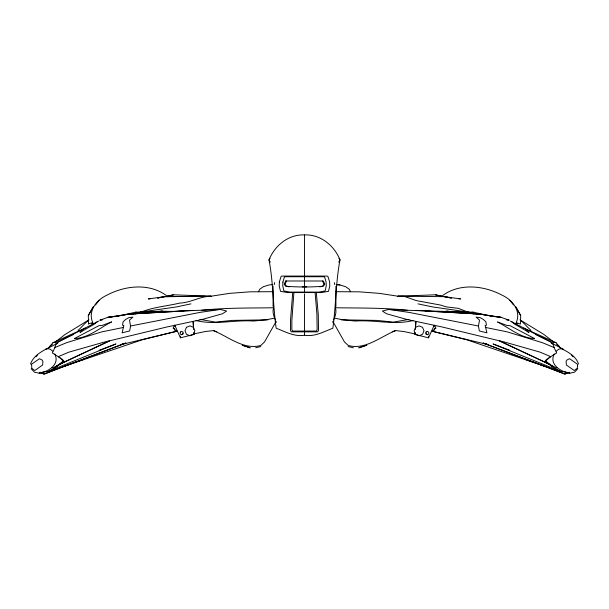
<?xml version="1.0" encoding="UTF-8"?>
<svg xmlns="http://www.w3.org/2000/svg" width="609" height="609" viewBox="0 0 609 609"><rect width="100%" height="100%" fill="white"/><g stroke="black" fill="none" stroke-linecap="round" stroke-linejoin="round"><path stroke-width="0.91" d="M273.076 286.2L273.076 306.045L273.593 307.766C272.139 311.709 273.745 316.406 275.451 319.915M304.5 292.153L304.5 234.907C288.544 234.214 274.773 245.503 268.98 259.853C273.357 282.355 272.931 305.512 276.159 328.221C285.317 331.692 294.162 336.944 304.5 335.27C314.838 336.944 323.683 331.692 332.841 328.221C336.069 305.512 335.643 282.355 340.02 259.853C334.227 245.503 320.456 234.214 304.5 234.907M180.462 336.138L180.447 337.858L174.737 325.107M442.872 295.373C460.016 282.926 483.934 285.575 501.831 295.053C512.329 299.735 521.433 310.879 516.242 322.641L520.39 324.095L520.703 315.576L515.77 306.799M415.46 329.21L415.894 321.636M334.44 284.494L334.554 282.614M428.538 336.138L428.553 337.858L414.995 334.417L415.125 332.59M415.376 328.936L415.878 321.621M293.881 292.632L291.856 320.456L291.856 329.773L292.67 331.06L316.33 331.06L317.144 329.773L316.893 313.917L315.119 292.632M292.701 292.632L290.455 321.027L290.455 330.527L291.361 331.844L317.639 331.844L318.545 330.527L318.271 314.351L316.299 292.632M130.539 326.013L129.671 330.953L122.089 332.834L123.863 325.511L122.531 325.229L123.117 321.78L125.682 319.421L129.047 317.555L132.891 317.144L129.489 320.075L130.539 326.013L200.117 312.371L220.313 309.448L226.617 311.054L222.468 313.757L202.279 319.421L167.346 326.873L104.025 342.151L68.962 352.124L58.342 356.608L64.607 361.891L109.338 340.994L60.131 364.06L55.708 367.433L48.225 371.444L42.706 372.046M478.461 326.013L479.511 320.075L476.109 317.144L479.953 317.555L483.318 319.421L485.883 321.78L486.469 325.229L485.137 325.511L486.911 332.834L479.329 330.953L478.461 326.013L408.883 312.371L388.687 309.448L382.383 311.054L386.532 313.757L406.721 319.421L441.654 326.873L504.975 342.151L540.038 352.124L550.658 356.608L544.393 361.891L499.662 340.994L548.869 364.06L553.292 367.433L560.775 371.444L566.294 372.046M530.645 331.281L530.865 330.276C527.234 327.162 524.395 323.448 520.695 320.372M61.037 358.435L52.366 352.961L54.932 347.511L55.716 344.192L58.243 341.877L98.62 321.141M485.997 343.841L488.684 344.801L432.755 331.365L432.915 330.885M554.327 353.974C548.602 364.273 560.874 371.909 569.803 373.203L574.485 372.206L577.804 368.757M166.128 295.373C148.984 282.926 125.066 285.575 107.169 295.053C96.671 299.735 87.567 310.879 92.758 322.641L91.837 323.782L94.425 323.425M92.758 322.641L88.731 323.767M333.549 319.915C335.27 316.414 336.83 311.701 335.407 307.766L335.924 306.045L335.924 286.2M414.995 334.417L415.186 333.938L403.927 331.555L395.622 330.588L392.196 331.783M286.413 280.993L285.042 284.289L286.436 286.222L289.206 286.862M258.551 291.78L259.586 289.351L263.392 286.702L269.079 284.936L272.855 284.586M428.546 337.812L434.263 325.107M30.45 364.098C34.622 352.512 48.324 348.721 57.893 342.882L55.769 344.344M182.038 334.615L182.746 333.192M275.397 323.227L276.098 321.963M338.695 262.22L340.02 259.853L338.947 258.338M88.609 324.095L88.297 315.576L93.23 306.799M88.297 315.576L93.032 307.218M275.854 321.933L264.504 341.984L260.797 345.455C243.806 350.297 228.329 336.594 213.378 330.588L205.073 331.555L193.814 333.938L194.005 334.417L180.454 337.812M275.375 322.922L276.029 321.773M432.755 331.365L435.808 327.071L433.509 325.549M270.053 258.338L268.98 259.853L270.305 262.22M95.506 304.98L99.153 300.214M35.939 356.828L37.613 354.803M47.73 348.858L53.006 342.654L82.816 329.263L81.469 330.268M545.999 360.102L546.996 359.013M433.197 331.007L434.567 329.789M88.305 320.372C84.605 323.448 81.766 327.162 78.135 330.276L78.355 331.281M50.105 346.034L52.328 344.313M54.559 342.585L64.95 334.554L89.013 319.816M556.306 351.096L558.773 349.208L561.353 348.599C568.144 351.979 576.129 356.28 578.55 364.098M63.701 360.97L55.853 366.489L52.001 368.019M59.522 364.707L63.831 361.685M175.491 325.549L173.192 327.071L176.245 331.365L120.316 344.801L123.003 343.841M547.963 358.435L556.634 352.961L554.068 347.511L553.284 344.192L550.757 341.877L510.38 321.141M568.136 372.244L564.939 374.093L483.249 343.057M61.791 362.34L63.397 361.434M434.423 329.096L435.892 328.335M395.622 330.588C380.671 336.594 365.194 350.297 348.203 345.455L344.496 341.984L333.146 321.933M73.643 334.371L58.243 341.877L53.006 342.654M55.853 366.489L58.053 365.423M60.131 364.06L64.607 361.891M55.267 366.679L57.825 365.499M569.27 372.244L564.939 374.093L545.2 366.405M54.932 347.511L66.571 342.707L101.749 331.875L123.117 327.52M86.843 358.092L89.485 357.019M48.225 371.444L115.938 343.963L99.16 350.282M160.532 297.436L173.672 294.809L211.018 296.218C200.315 296.233 190.686 302.734 179.777 303.084C166.691 306.198 153.202 307.05 140.755 312.204M63.8 366.405L44.061 374.093L39.73 372.244M125.751 343.057L44.061 374.093L40.864 372.244M177.181 331.174L142.133 339.814L64.699 366.1L125.774 343.027M102.723 319.679L99.96 320.167L107.892 317.342L128.438 314.13L162.42 311.214L172.53 311.412L220.313 309.448M64.683 366.093L83.319 359.531M45.34 349.368L47.647 348.599L50.227 349.208L52.694 351.096M471.754 312.63L473.284 312.158L491.159 316.162M31.196 368.757L34.515 372.206L39.197 373.203L41.975 372.487M39.197 373.203C48.126 371.909 60.398 364.273 54.673 353.974M523.595 328.221L523.907 328.144C526.45 328.434 526.678 331.585 528.924 332.407L514.346 323.919L511.446 321.415M255.666 347.762L260.804 346.551M319.794 286.862L322.564 286.222L323.958 284.289L322.587 280.993M99.96 320.167L102.639 319.565M117.842 316.162L135.716 312.158L162.42 311.214L154.899 312.059M190.96 303.868L176.412 306.936L140.04 312.181M157.761 298.045L173.672 294.809M157.655 298.029L159.276 297.702M134.97 313.924L141.425 312.638L162.42 311.214M274.492 318.157L265.996 319.824L253.527 321.042C234.29 319.641 215.007 325.305 196.007 320.54M409.02 319.375L393.429 322.115L376.925 320.403L341.116 319.832M412.993 320.54C393.993 325.305 374.71 319.641 355.473 321.042L343.004 319.824L334.508 318.157M210.874 296.24L229.639 293.355L249.835 291.825L273.076 291.696M121.861 315.378L107.892 317.342L114.469 316.604M123.726 315.119L125.591 314.861M127.456 314.594L141.425 312.638M211.018 296.218L164.811 296.667L148.314 298.92L150.126 298.844M201.564 310.293C225.414 307.69 249.591 308.131 273.593 307.766M116.349 316.391L118.23 316.178M143.617 313.331L145.498 313.117M149.258 312.691L153.019 312.272M193.312 310.369L128.438 314.13L173.443 311.602M175.323 311.496L183.758 311.024M306.708 286.862L302.292 286.862M468.245 312.204L458.311 308.352L446.115 306.845L440.688 305.101L416.373 300.618L404.026 296.294L397.981 296.218L435.328 294.809L448.468 297.436M473.284 312.158C445.072 311.237 416.883 310.948 388.687 309.448M164.811 296.667L204.974 296.294M335.407 307.766C359.409 308.131 383.586 307.69 407.436 310.293M267.884 319.832L232.075 320.403L215.571 322.115L199.98 319.375M335.924 291.696L359.165 291.825L379.361 293.355L398.126 296.24M397.981 296.218L444.189 296.667L460.686 298.92L458.874 298.844M425.242 311.024L433.677 311.496M435.557 311.602L480.562 314.13L501.108 317.342L509.04 320.167L506.277 319.679M415.688 310.369L480.562 314.13L446.58 311.214L454.101 312.059M446.58 311.214L467.575 312.638L481.544 314.594M336.556 284.624L339.921 284.936L345.608 286.702L349.414 289.351L350.449 291.78M336.145 284.586L339.921 284.936M455.981 312.272L459.742 312.691M463.502 313.117L465.383 313.331M490.77 316.178L492.651 316.391M494.531 316.604L501.108 317.342L487.139 315.378M483.409 314.861L485.274 315.119M561.27 348.858L555.994 342.654L550.757 341.877L535.357 334.371M468.96 312.181L432.588 306.936L418.04 303.868M451.239 298.045L435.328 294.809M467.575 312.638L474.03 313.924M485.883 327.52L507.251 331.875L542.429 342.707L554.068 347.511M449.724 297.702L451.345 298.029M506.361 319.565L509.04 320.167M348.196 346.551L353.334 347.762M431.819 331.174L466.867 339.814L544.301 366.1L483.226 343.027M85.405 328.221L85.093 328.144C82.55 328.434 82.322 331.585 80.076 332.407L94.654 323.919L97.554 321.415M567.025 372.487L569.803 373.203M514.575 323.425L517.163 323.782L516.242 322.641M135.716 312.158L137.246 312.63M550.947 365.423L556.999 368.019M213.378 330.588L216.804 331.783M525.681 359.531L544.317 366.093M509.84 350.282L493.062 343.963L560.775 371.444M519.515 357.019L522.157 358.092M555.994 342.654L526.184 329.263L527.531 330.268M551.175 365.499L553.733 366.679M544.393 361.891L548.869 364.06M563.66 349.368L551.107 342.882L553.231 344.344M173.108 328.335L174.577 329.096M545.603 361.434L547.209 362.34M519.987 319.816L544.05 334.554L554.441 342.585M553.147 366.489L545.299 360.97M545.169 361.685L549.478 364.707M556.672 344.313L558.895 346.034M174.433 329.789L175.803 331.007M62.004 359.013L63.001 360.102M571.387 354.803L573.061 356.828M509.847 300.214L513.494 304.98M332.971 321.773L333.625 322.922M515.968 307.218L520.703 315.576M332.902 321.963L333.603 323.227M426.254 333.192L426.962 334.615M176.085 330.885L176.245 331.365M193.122 321.621L193.624 328.936M193.875 332.59L194.005 334.417M274.446 282.614L274.56 284.494M193.106 321.636L193.54 329.21M304.5 293.804L304.5 331.045M304.5 331.829L304.5 335.27M282.88 282.119L282.774 286.002L283.878 290.957L289.998 292.092L319.002 292.092L325.122 290.957L326.226 286.002L326.119 282.119L324.635 277.103L324.057 276.73L284.943 276.73L284.365 277.103L282.88 282.119M279.364 281.868L279.234 286.032L280.521 291.353L287.638 292.571L321.362 292.571L328.479 291.353L329.766 286.032L329.636 281.868L327.916 276.478L327.246 276.075L281.754 276.075L281.084 276.478L279.364 281.868M31.577 364.205L31.797 368.262L34.751 370.523L42.615 365.027L42.919 361.419L42.158 360.056L39.44 358.709L31.577 364.205M577.56 365.864L577.203 368.262L574.249 370.523L566.385 365.027L566.081 361.419L566.842 360.056L569.56 358.709L577.423 364.205L577.56 365.864M180.546 331.935L180.058 333.1L180.546 334.265L181.71 334.752L182.875 334.265L183.355 333.1L182.875 331.935L181.71 331.456L180.546 331.935M186.453 327.315L184.999 330.809L186.453 334.303L189.947 335.749L193.441 334.303L194.888 330.809L193.441 327.315L189.947 325.868L186.453 327.315M415.559 327.315L414.112 330.809L415.559 334.303L419.053 335.749L422.547 334.303L424.001 330.809L422.547 327.315L419.053 325.868L415.559 327.315M426.125 331.935L425.645 333.1L426.125 334.265L427.29 334.752L428.454 334.265L428.942 333.1L428.454 331.935L427.29 331.456L426.125 331.935M285.659 280.993L284.236 284.289L285.682 286.222C298.045 287.235 310.955 287.235 323.318 286.222L324.764 284.289L323.341 280.993L285.659 280.993M111.508 321.955C99.617 327.962 88.396 338.117 74.481 338.52L98.924 325.678L102.068 325.434L111.508 321.955M366.77 345.204L358.899 347.808L366.77 345.204M534.519 338.52C520.604 338.117 509.383 327.962 497.492 321.955L506.932 325.434L510.076 325.678L534.519 338.52M250.093 347.8L242.23 345.204L250.101 347.808"/></g></svg>
